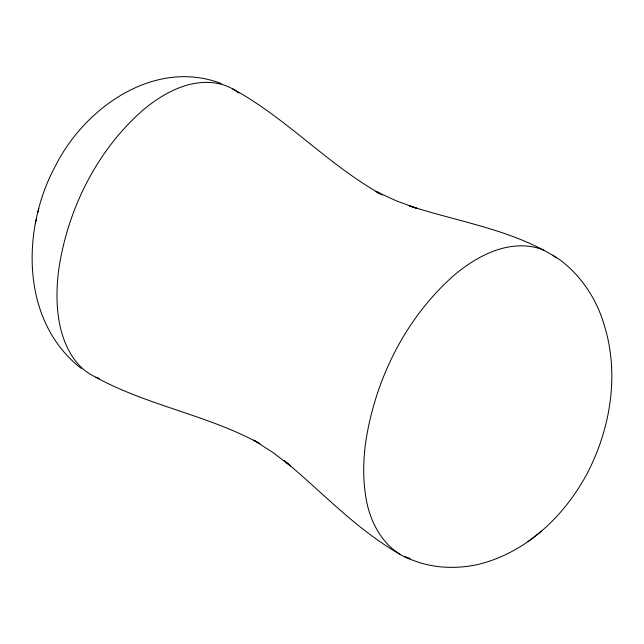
<?xml version="1.0" encoding="UTF-8"?>
<svg xmlns="http://www.w3.org/2000/svg" width="644" height="644" viewBox="0 0 644 644"><rect width="100%" height="100%" fill="white"/><g stroke="black" fill="none" stroke-linecap="round" stroke-linejoin="round"><path stroke-width="0.97" d="M221.327 83.567C154.689 58.041 84.678 107.524 55.376 166.023C21.332 228.902 20.511 321.187 81.208 368.408M35.364 223.693L36.475 218.839M37.94 212.351L38.825 208.511M544.438 250.444C528.668 243.569 510.628 244.994 494.737 250.725A146.51 82.851 -61 0 0 454.398 274.98C405.68 317.693 375.05 379.332 365.567 443.048A191.485 108.281 -61 0 0 365.567 495.115C369.254 522.791 384.782 551.28 412.82 560.208C433.275 568.322 455.984 569.151 477.373 564.627C525.729 553.164 564.442 516.23 587.312 473.203C610.898 427.777 619.713 372.796 603.718 323.457C596.199 298.623 581.17 275.906 560.401 260.192C515.256 229.94 459.921 222.397 409.23 205.798L417.095 208.479L396.189 200.799L376.024 191.477L382.27 194.987M527.975 541.717L541.644 531.091M238.763 93.106C222.776 80.049 199.946 80.065 181.326 87.012A139.048 78.624 -61 0 0 143.04 110.035C96.809 150.567 67.733 209.075 58.741 269.538A181.729 102.766 -61 0 0 58.741 318.949C62.42 343.212 74.624 369.922 99.369 378.511M404.698 556.617L410.228 558.501M95.876 377.32C147.895 405.76 207.948 415.082 259.87 443.652L253.704 440.142L272.517 452.217L290.484 465.878L283.923 460.428C322.378 492.153 356.526 529.771 400.343 554.428M379.702 193.466C327.112 163.793 285.823 117.707 232.629 88.832M552.955 255.233L556.022 257.785"/></g></svg>
